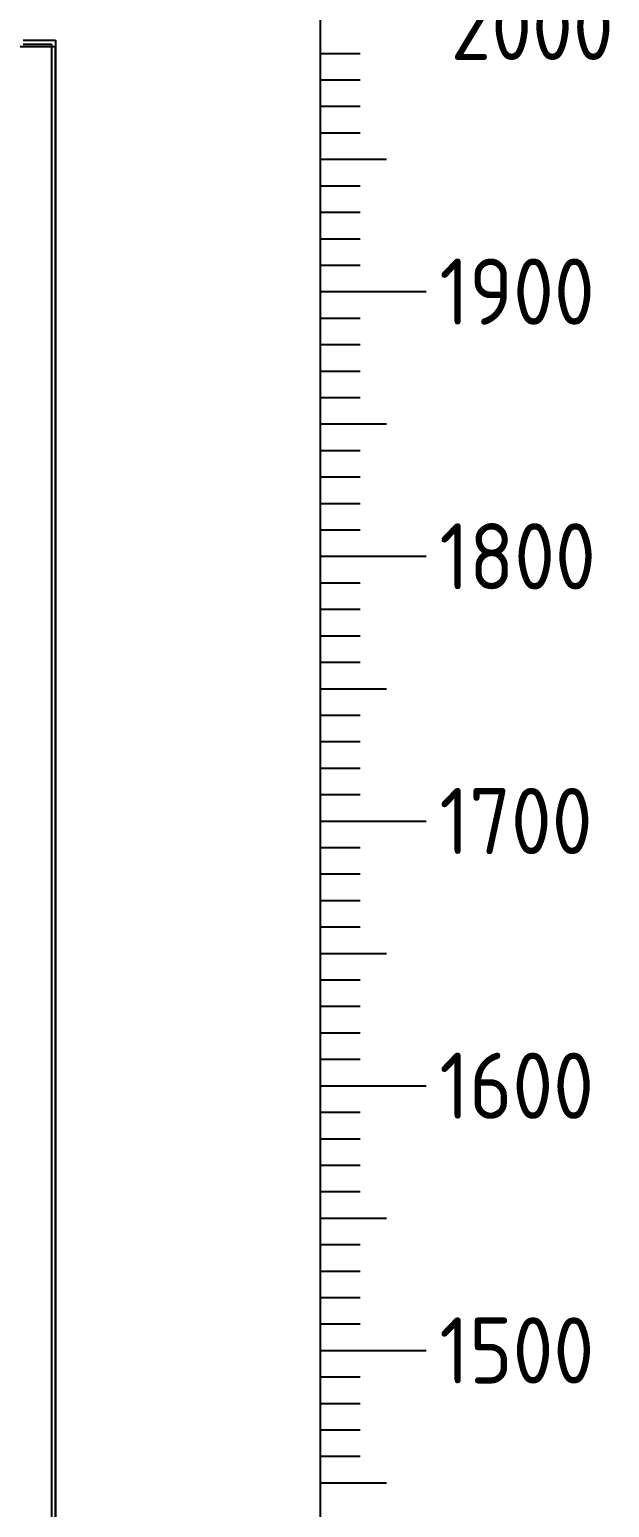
# Model space of a CAD drawing. Header units: millimetres. Extents: x 37984 to 70752, y 14140 to 37584.
# Drawn here: x 46218 to 46437, y 32210 to 32768 of the extents above; entities that cross this region are included whole.
import ezdxf
from ezdxf.enums import TextEntityAlignment as Align

# ---------------------------------------------------------------- set-up
doc = ezdxf.new("R2010")
doc.units = ezdxf.units.MM
doc.layers.add('000-PI-ORMAR', color=2, linetype='Continuous')
doc.styles.add('PI0', font='isocpeur.ttf', dxfattribs={"width": 0.9})

# ---------------------------------------------------------------- blocks, each defined once
blk = doc.blocks.new('skala_2300')
for p, q in [((0, 1400), (0, 2300)), ((0, 1990), (15, 1990)), ((0, 1980), (15, 1980)), ((0, 1970), (15, 1970)), ((0, 1960), (15, 1960)), ((0, 1950), (25, 1950)), ((0, 1940), (15, 1940)), ((0, 1930), (15, 1930)), ((0, 1920), (15, 1920)), ((0, 1910), (15, 1910)), ((0, 1900), (40, 1900)), ((0, 1890), (15, 1890)), ((0, 1880), (15, 1880)), ((0, 1870), (15, 1870)), ((0, 1860), (15, 1860)), ((0, 1850), (25, 1850)), ((0, 1840), (15, 1840)), ((0, 1830), (15, 1830)), ((0, 1820), (15, 1820)), ((0, 1810), (15, 1810)), ((0, 1800), (40, 1800)), ((0, 1790), (15, 1790)), ((0, 1780), (15, 1780)), ((0, 1770), (15, 1770)), ((0, 1760), (15, 1760)), ((0, 1750), (25, 1750)), ((0, 1740), (15, 1740)), ((0, 1730), (15, 1730)), ((0, 1720), (15, 1720)), ((0, 1710), (15, 1710)), ((0, 1700), (40, 1700)), ((0, 1690), (15, 1690)), ((0, 1680), (15, 1680)), ((0, 1670), (15, 1670)), ((0, 1660), (15, 1660)), ((0, 1650), (25, 1650)), ((0, 1640), (15, 1640)), ((0, 1630), (15, 1630)), ((0, 1620), (15, 1620)), ((0, 1610), (15, 1610)), ((0, 1600), (40, 1600)), ((0, 1590), (15, 1590)), ((0, 1580), (15, 1580)), ((0, 1570), (15, 1570)), ((0, 1560), (15, 1560)), ((0, 1550), (25, 1550)), ((0, 1540), (15, 1540)), ((0, 1530), (15, 1530)), ((0, 1520), (15, 1520)), ((0, 1510), (15, 1510)), ((0, 1500), (40, 1500)), ((0, 1490), (15, 1490)), ((0, 1480), (15, 1480)), ((0, 1470), (15, 1470)), ((0, 1460), (15, 1460)), ((0, 1450), (25, 1450))]:
    blk.add_line(p, q)
at = {"style": 'PI0', "width": 0.9}
for s, p in [('2000', (49.19, 2000)), ('1900', (44.97, 1900)), ('1800', (44.97, 1800)), ('1700', (44.97, 1700)), ('1600', (44.97, 1600)), ('1500', (44.97, 1500))]:
    blk.add_text(s, height=25, dxfattribs=at).set_placement(p, align=Align.MIDDLE_LEFT)

msp = doc.modelspace()

# ---------------------------------------------------------------- linework, layer by layer
at = {"layer": '000-PI-ORMAR'}
for p, q in [((46215.733, 32763.904), (46227.983, 32763.904)), ((46215.733, 32762.404), (46226.483, 32762.404)), ((46226.483, 32762.404), (46226.483, 32761.404)), ((46227.983, 32763.904), (46227.983, 32761.404)), ((46227.995, 32761.404), (45835.995, 32761.404)), ((46226.483, 32761.404), (46226.483, 30776.904)), ((46227.983, 32761.404), (46227.983, 30776.904)), ((46227.995, 30776.904), (46227.995, 32761.404))]:
    msp.add_line(p, q, dxfattribs=at)

# ---------------------------------------------------------------- block references
msp.add_blockref('skala_2300', (46327.983, 30768.904))

doc.saveas('drawing.dxf')
